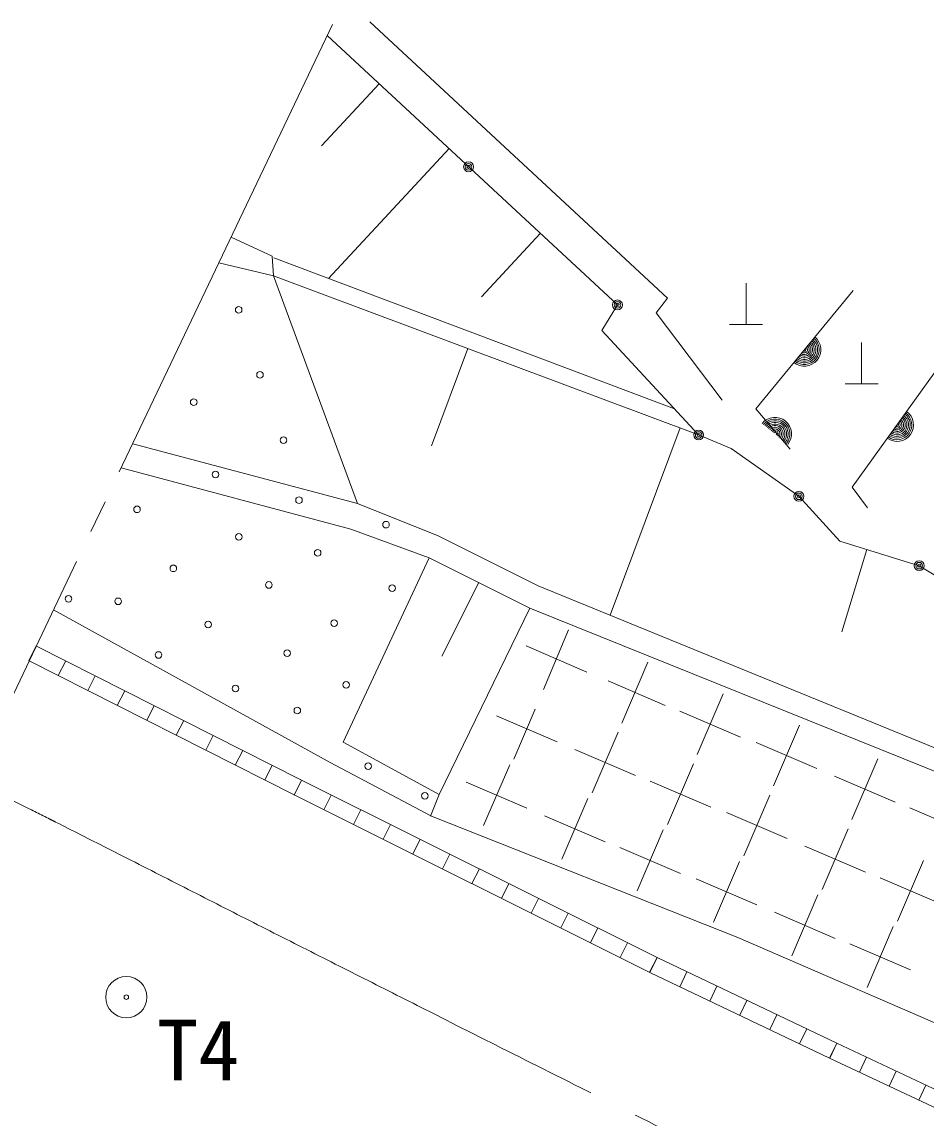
# Model space of a CAD drawing. Units: millimetres, scale not verified. Extents: x 40000 to 680000, y 20000 to 380000.
# Drawn here: x 87685 to 115069, y 274706 to 307882 of the extents above; entities that cross this region are included whole.
import ezdxf
from ezdxf.enums import TextEntityAlignment as Align

# ---------------------------------------------------------------- set-up
doc = ezdxf.new("R2010")
doc.units = ezdxf.units.MM
doc.header["$LTSCALE"] = 1000
doc.linetypes.add('CHAIN', pattern=[18.5, 12, -1.5, 3.5, -1.5])
for name, color, linetype, lineweight in [('M-BGD', 7, 'Continuous', 13), ('M-BMK', 2, 'CHAIN', 13), ('M-BMK-SRVR', 3, 'Continuous', 13)]:
    doc.layers.add(name, color=color, linetype=linetype, lineweight=lineweight)
doc.styles.add('ＭＳ ゴシック', font='')
doc.styles.get('ＭＳ ゴシック').set_extended_font_data('MS Gothic')

msp = doc.modelspace()

# ---------------------------------------------------------------- linework, layer by layer
at = {"layer": 'M-BGD'}
for p, q in [((107236, 299522), (98218, 307882)), ((105722, 299317), (96929, 307469)), ((96756, 304129), (98501, 306011)), ((96756, 304129), (98501, 306011)), ((96974, 300114), (100620, 304047)), ((96974, 300114), (100620, 304047)), ((94021, 301367), (95269, 300788)), ((101608, 299566), (103385, 301483)), ((101608, 299566), (103385, 301483)), ((93652, 300592), (95304, 300202)), ((95269, 300788), (95304, 300202)), ((95311, 300739), (107448, 296172)), ((95311, 300739), (107448, 296172)), ((95304, 300202), (97848, 293302)), ((95304, 300202), (108181, 295380)), ((95304, 300202), (108181, 295380)), ((95304, 300202), (97848, 293302)), ((109616, 298728), (109616, 299978)), ((109908, 296176), (112856, 299749)), ((109908, 296176), (112856, 299749)), ((105250, 298543), (105722, 299317)), ((106893, 299076), (107236, 299522)), ((106893, 299076), (107236, 299522)), ((108892, 296436), (106893, 299076)), ((108892, 296436), (106893, 299076)), ((109116, 298728), (110116, 298728)), ((108181, 295380), (105250, 298543)), ((100087, 295051), (101190, 297998)), ((100087, 295051), (101190, 297998)), ((113114, 296927), (113114, 298177)), ((112826, 293798), (115548, 297575)), ((112826, 293798), (115548, 297575)), ((112614, 296927), (113614, 296927)), ((110951, 294951), (109908, 296176)), ((110951, 294951), (109908, 296176)), ((105496, 289929), (107616, 295592)), ((105496, 289929), (107616, 295592)), ((109169, 294968), (108181, 295380)), ((97848, 293302), (91042, 295117)), ((111215, 293524), (109169, 294968)), ((97642, 292529), (90692, 294382)), ((113295, 293174), (112826, 293798)), ((113295, 293174), (112826, 293798)), ((100295, 292328), (97848, 293302)), ((100295, 292328), (97848, 293302)), ((112454, 292164), (111215, 293524)), ((97642, 292529), (100016, 291664)), ((97642, 292529), (100016, 291664)), ((103324, 290815), (100295, 292328)), ((103324, 290815), (100295, 292328)), ((114860, 291425), (112454, 292164)), ((100016, 291664), (97415, 286082)), ((100016, 291664), (97415, 286082)), ((103063, 290139), (100016, 291664)), ((103063, 290139), (100016, 291664)), ((112514, 289419), (113279, 291910)), ((112514, 289419), (113279, 291910)), ((119898, 288324), (114860, 291425)), ((100405, 288688), (101519, 290912)), ((100405, 288688), (101519, 290912)), ((103324, 290815), (131803, 279186)), ((103324, 290815), (131803, 279186)), ((97025, 285472), (88646, 290089)), ((97025, 285472), (88646, 290089)), ((103063, 290139), (100325, 284503)), ((103063, 290139), (100325, 284503)), ((103063, 290139), (126198, 280826)), ((104244, 289481), (103483, 287681)), ((104244, 289481), (103483, 287681)), ((87894, 288549), (88119, 288995)), ((88123, 288993), (96157, 284932)), ((102958, 288994), (104796, 288206)), ((102958, 288994), (104796, 288206)), ((87908, 288541), (95933, 284485)), ((88787, 288097), (89012, 288543)), ((106646, 288501), (105858, 286663)), ((106646, 288501), (105858, 286663)), ((89680, 287646), (89905, 288092)), ((90573, 287194), (90799, 287640)), ((105443, 287940), (107171, 287188)), ((105443, 287940), (107171, 287188)), ((108926, 287544), (108139, 285706)), ((108926, 287544), (108139, 285706)), ((91466, 286743), (91692, 287189)), ((103233, 287081), (102583, 285564)), ((103233, 287081), (102583, 285564)), ((107613, 287019), (109452, 286231)), ((107613, 287019), (109452, 286231)), ((92359, 286291), (92585, 286737)), ((102058, 286877), (103896, 286090)), ((102058, 286877), (103896, 286090)), ((105746, 286385), (104958, 284546)), ((105746, 286385), (104958, 284546)), ((111234, 286595), (110446, 284757)), ((111234, 286595), (110446, 284757)), ((93252, 285840), (93478, 286286)), ((100325, 284503), (97415, 286082)), ((100325, 284503), (97415, 286082)), ((109921, 286070), (111760, 285282)), ((109921, 286070), (111760, 285282)), ((94146, 285388), (94371, 285835)), ((104433, 285860), (106271, 285072)), ((104433, 285860), (106271, 285072)), ((95039, 284937), (95264, 285383)), ((100089, 283845), (97025, 285472)), ((100089, 283845), (97025, 285472)), ((102463, 285393), (101665, 283562)), ((102463, 285393), (101665, 283562)), ((108027, 285427), (107239, 283589)), ((108027, 285427), (107239, 283589)), ((113609, 285577), (112822, 283739)), ((113609, 285577), (112822, 283739)), ((112296, 285052), (114135, 284264)), ((112296, 285052), (114135, 284264)), ((95932, 284485), (96157, 284932)), ((95934, 284484), (96157, 284932)), ((96157, 284932), (106920, 279565)), ((101140, 284875), (102978, 284087)), ((101140, 284875), (102978, 284087)), ((106714, 284902), (108552, 284114)), ((106714, 284902), (108552, 284114)), ((95933, 284485), (106701, 279116)), ((96831, 284037), (97054, 284484)), ((100325, 284503), (100058, 283843)), ((100325, 284503), (100058, 283843)), ((104828, 284382), (104041, 282544)), ((104828, 284382), (104041, 282544)), ((110335, 284478), (109547, 282640)), ((110335, 284478), (109547, 282640)), ((97728, 283590), (97951, 284037)), ((114577, 284095), (116415, 283307)), ((114577, 284095), (116415, 283307)), ((109372, 280167), (100089, 283845)), ((109372, 280167), (100089, 283845)), ((103515, 283857), (105354, 283069)), ((103515, 283857), (105354, 283069)), ((109021, 283953), (110860, 283165)), ((109021, 283953), (110860, 283165)), ((98625, 283143), (98848, 283590)), ((107109, 283425), (106321, 281587)), ((107109, 283425), (106321, 281587)), ((112710, 283461), (111922, 281622)), ((112710, 283461), (111922, 281622)), ((99522, 282695), (99745, 283143)), ((100419, 282248), (100642, 282696)), ((105796, 282900), (107634, 282112)), ((105796, 282900), (107634, 282112)), ((111397, 282935), (113235, 282147)), ((111397, 282935), (113235, 282147)), ((109417, 282476), (108629, 280638)), ((109417, 282476), (108629, 280638)), ((114990, 282503), (114203, 280665)), ((114990, 282503), (114203, 280665)), ((101316, 281801), (101539, 282248)), ((102212, 281354), (102436, 281801)), ((108104, 281951), (109942, 281163)), ((108104, 281951), (109942, 281163)), ((113677, 281978), (115516, 281190)), ((113677, 281978), (115516, 281190)), ((103109, 280907), (103332, 281354)), ((111792, 281458), (111004, 279620)), ((111792, 281458), (111004, 279620)), ((104006, 280459), (104229, 280907)), ((110479, 280933), (112317, 280145)), ((110479, 280933), (112317, 280145)), ((104903, 280012), (105126, 280460)), ((114073, 280501), (113285, 278663)), ((114073, 280501), (113285, 278663)), ((105800, 279565), (106023, 280012)), ((120378, 275398), (109372, 280167)), ((120378, 275398), (109372, 280167)), ((112760, 279976), (114598, 279188)), ((112760, 279976), (114598, 279188)), ((106697, 279118), (106920, 279565)), ((106705, 279114), (106920, 279565)), ((106920, 279565), (112362, 276969)), ((106701, 279116), (112148, 276517)), ((107612, 278681), (107827, 279132)), ((108519, 278249), (108734, 278700)), ((109426, 277816), (109641, 278267)), ((110333, 277383), (110548, 277834)), ((111240, 276950), (111455, 277402)), ((112147, 276518), (112362, 276969)), ((112150, 276516), (112362, 276969)), ((112362, 276969), (115966, 275276)), ((112148, 276517), (115757, 274822)), ((113050, 276093), (113263, 276546)), ((113951, 275670), (114164, 276122)), ((114852, 275247), (115065, 275699))]:
    msp.add_line(p, q, dxfattribs=at)
for centre, radius in [((101213, 303498), 150), ((101213, 303498), 100), ((101213, 303498), 50), ((94250, 299167), 100), ((94250, 299167), 100), ((105722, 299317), 150), ((105722, 299317), 100), ((105722, 299317), 50), ((94895, 297200), 100), ((94895, 297200), 100), ((92888, 296373), 100), ((92888, 296373), 100), ((95610, 295226), 100), ((95610, 295226), 100), ((108181, 295380), 150), ((108181, 295380), 100), ((108181, 295380), 50), ((93546, 294185), 100), ((93546, 294185), 100), ((111215, 293524), 150), ((111215, 293524), 100), ((96077, 293409), 100), ((96077, 293409), 100), ((111215, 293524), 50), ((91171, 293130), 100), ((91171, 293130), 100), ((98712, 292666), 100), ((98712, 292666), 100), ((94256, 292299), 100), ((94256, 292299), 100), ((96643, 291812), 100), ((96643, 291812), 100), ((92271, 291344), 100), ((92271, 291344), 100), ((114860, 291425), 150), ((114860, 291425), 100), ((114860, 291425), 50), ((95164, 290841), 100), ((95164, 290841), 100), ((98896, 290742), 100), ((98896, 290742), 100), ((89096, 290425), 100), ((89096, 290425), 100), ((90601, 290346), 100), ((90601, 290346), 100), ((93327, 289645), 100), ((93327, 289645), 100), ((97145, 289686), 100), ((97145, 289686), 100), ((91825, 288722), 100), ((91825, 288722), 100), ((95716, 288779), 100), ((95716, 288779), 100), ((94157, 287708), 100), ((94157, 287708), 100), ((97509, 287817), 100), ((97509, 287817), 100), ((96026, 287042), 100), ((96026, 287042), 100), ((98175, 285359), 100), ((98175, 285359), 100), ((99888, 284456), 100), ((99888, 284456), 100)]:
    msp.add_circle(centre, radius, dxfattribs=at)
for centre, radius, start, end in [((111382, 297963), 500, 230.4738, 50.4738), ((111382, 297963), 500, 230.4738, 50.4738), ((111382, 297963), 500, 230.4738, 50.4738), ((111382, 297963), 500, 230.4738, 50.4738), ((111382, 297963), 450, 230.4738, 50.4738), ((111382, 297963), 450, 230.4738, 50.4738), ((111382, 297963), 400, 230.4738, 50.4738), ((111382, 297963), 400, 230.4738, 50.4738), ((111382, 297963), 350, 230.4738, 50.4738), ((111382, 297963), 350, 230.4738, 50.4738), ((111382, 297963), 300, 230.4738, 50.4738), ((111382, 297963), 300, 230.4738, 50.4738), ((111382, 297963), 250, 230.4738, 50.4738), ((111382, 297963), 250, 230.4738, 50.4738), ((111382, 297963), 200, 230.4738, 50.4738), ((111382, 297963), 200, 230.4738, 50.4738), ((111382, 297963), 150, 230.4738, 50.4738), ((111382, 297963), 150, 230.4738, 50.4738), ((111382, 297963), 100, 230.4738, 50.4738), ((111382, 297963), 100, 230.4738, 50.4738), ((111382, 297963), 50, 230.4738, 50.4738), ((111382, 297963), 50, 230.4738, 50.4738), ((114187, 295686), 500, 234.2222, 54.2222), ((114187, 295686), 500, 234.2222, 54.2222), ((114187, 295686), 500, 234.2222, 54.2222), ((114187, 295686), 500, 234.2222, 54.2222), ((114187, 295686), 450, 234.2222, 54.2222), ((114187, 295686), 450, 234.2222, 54.2222), ((114187, 295686), 400, 234.2222, 54.2222), ((114187, 295686), 400, 234.2222, 54.2222), ((114187, 295686), 350, 234.2222, 54.2222), ((114187, 295686), 350, 234.2222, 54.2222), ((110493, 295414), 500, 320.4386, 140.4385), ((110493, 295414), 500, 320.4386, 140.4385), ((110493, 295414), 500, 320.4386, 140.4385), ((110493, 295414), 500, 320.4386, 140.4385), ((110493, 295414), 450, 320.4386, 140.4385), ((110493, 295414), 450, 320.4386, 140.4385), ((110493, 295414), 400, 320.4386, 140.4385), ((110493, 295414), 400, 320.4386, 140.4385), ((110493, 295414), 350, 320.4386, 140.4385), ((110493, 295414), 350, 320.4386, 140.4385), ((110493, 295414), 300, 320.4386, 140.4385), ((110493, 295414), 300, 320.4386, 140.4385), ((110493, 295414), 250, 320.4386, 140.4385), ((110493, 295414), 250, 320.4386, 140.4385), ((110493, 295414), 200, 320.4386, 140.4385), ((110493, 295414), 200, 320.4386, 140.4385), ((114187, 295686), 300, 234.2222, 54.2222), ((114187, 295686), 300, 234.2222, 54.2222), ((114187, 295686), 250, 234.2222, 54.2222), ((114187, 295686), 250, 234.2222, 54.2222), ((114187, 295686), 200, 234.2222, 54.2222), ((114187, 295686), 200, 234.2222, 54.2222), ((114187, 295686), 150, 234.2222, 54.2222), ((114187, 295686), 150, 234.2222, 54.2222), ((114187, 295686), 100, 234.2222, 54.2222), ((114187, 295686), 100, 234.2222, 54.2222), ((114187, 295686), 50, 234.2222, 54.2222), ((114187, 295686), 50, 234.2222, 54.2222), ((110493, 295414), 150, 320.4386, 140.4385), ((110493, 295414), 150, 320.4386, 140.4385), ((110493, 295414), 100, 320.4386, 140.4385), ((110493, 295414), 100, 320.4386, 140.4385), ((110493, 295414), 50, 320.4386, 140.4385), ((110493, 295414), 50, 320.4386, 140.4385)]:
    msp.add_arc(centre, radius, start, end, dxfattribs=at)
at = {"layer": 'M-BMK'}
for points, knots in [([(86848, 284591), (87393, 284322), (87938, 284052), (88481, 283778), (88555, 283741), (88628, 283704), (88702, 283667), (89216, 283407), (89730, 283147), (90244, 282886), (90905, 282552), (91565, 282216), (92225, 281880), (92885, 281544), (93546, 281208), (94206, 280872)], [0, 0, 0, 0, 1, 1, 1, 2, 2, 2, 3, 3, 3, 4, 4, 4, 5, 5, 5, 5]), ([(94206, 280872), (94866, 280537), (95526, 280203), (96186, 279869), (96847, 279535), (97507, 279201), (98167, 278867), (98828, 278533), (99489, 278200), (100149, 277867), (104113, 275867), (108078, 273869), (112079, 271943), (118087, 269051), (124175, 266320), (130426, 263984), (136670, 261651), (143076, 259712), (149615, 258431), (153979, 257576), (158402, 257014), (162837, 256732), (163577, 256685), (164317, 256646), (165058, 256615), (165798, 256584), (166539, 256561), (167280, 256546), (168021, 256530), (168762, 256523), (169503, 256524), (170664, 256525), (171826, 256549), (172987, 256590), (174148, 256631), (175308, 256690), (176466, 256777), (177559, 256859), (178649, 256967), (179740, 257074)], [0, 0, 0, 0, 1, 1, 1, 2, 2, 2, 3, 3, 3, 4, 4, 4, 5, 5, 5, 6, 6, 6, 7, 7, 7, 8, 8, 8, 9, 9, 9, 10, 10, 10, 11, 11, 11, 12, 12, 12, 13, 13, 13, 13])]:
    msp.add_open_spline(points, degree=3, knots=knots, dxfattribs=at)
at = {"layer": 'M-BMK-SRVR'}
for p, q in [((97088, 307801), (90634, 294261)), ((89773, 292455), (90204, 293358)), ((86513, 285616), (89343, 291552))]:
    msp.add_line(p, q, dxfattribs=at)
for radius in [625, 70]:
    msp.add_circle((90847, 278366), radius, dxfattribs=at)

# ---------------------------------------------------------------- texts
at = {"layer": 'M-BMK-SRVR', "style": 'ＭＳ ゴシック'}
msp.add_text('T4', height=1833, dxfattribs=at).set_placement((91778, 275299), align=Align.BOTTOM_LEFT)

doc.saveas('drawing.dxf')
